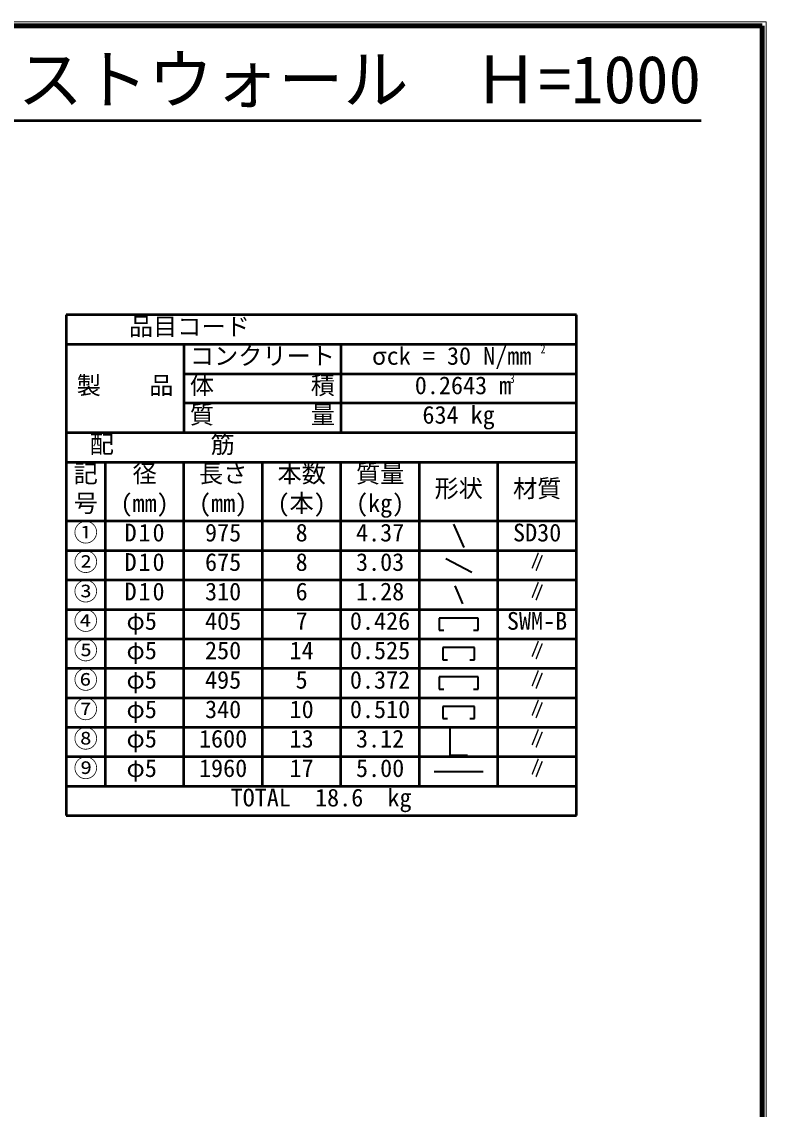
# Model space of a CAD drawing. Units: millimetres, scale not verified. Extents: x 100 to 4105, y 100 to 2870.
# Drawn here: x 3157 to 4105, y 1485 to 2870 of the extents above; entities that cross this region are included whole.
import ezdxf
from ezdxf.enums import TextEntityAlignment as Align

# ---------------------------------------------------------------- set-up
doc = ezdxf.new("R2010")
doc.units = ezdxf.units.MM
doc.header["$LTSCALE"] = 5
doc.layers.add('V-nasSTD', color=7, linetype='Continuous', lineweight=50)
doc.styles.add('ＭＳ ゴシック', font='')
doc.styles.get('ＭＳ ゴシック').set_extended_font_data('MS Gothic')

msp = doc.modelspace()

# ---------------------------------------------------------------- linework, layer by layer
at = {"layer": 'V-nasSTD', "lineweight": 100}
for p, q in [((4100, 2865), (105, 2865)), ((4100, 105), (4100, 2865))]:
    msp.add_line(p, q, dxfattribs=at)
at = {"layer": 'V-nasSTD'}
for p, q in [((2819.574, 2744.068), (4022.262, 2744.068)), ((3213.281, 2496.567), (3213.281, 1859.067)), ((3863.281, 2496.567), (3213.281, 2496.567)), ((3863.281, 1859.067), (3863.281, 2496.567)), ((3863.281, 2459.067), (3213.281, 2459.067)), ((3363.281, 2459.067), (3363.281, 2346.567)), ((3563.281, 2459.067), (3563.281, 2346.567)), ((3363.281, 2421.567), (3863.281, 2421.567)), ((3863.281, 2384.067), (3363.281, 2384.067)), ((3863.281, 2346.567), (3213.281, 2346.567)), ((3213.281, 2309.067), (3863.281, 2309.067)), ((3213.281, 2309.067), (3213.281, 2271.567)), ((3263.281, 1896.567), (3263.281, 2309.067)), ((3363.281, 1896.567), (3363.281, 2309.067)), ((3463.281, 1896.567), (3463.281, 2309.067)), ((3563.281, 1896.567), (3563.281, 2309.067)), ((3663.281, 1896.567), (3663.281, 2309.067)), ((3763.281, 1896.567), (3763.281, 2309.067)), ((3863.281, 2234.067), (3213.281, 2234.067)), ((3213.281, 2196.567), (3863.281, 2196.567)), ((3213.281, 2159.067), (3863.281, 2159.067)), ((3213.281, 2121.567), (3863.281, 2121.567)), ((3213.281, 2084.067), (3863.281, 2084.067)), ((3213.281, 2046.567), (3863.281, 2046.567)), ((3213.281, 2009.067), (3863.281, 2009.067)), ((3213.281, 1971.567), (3863.281, 1971.567)), ((3213.281, 1934.067), (3863.281, 1934.067)), ((3213.281, 1896.567), (3863.281, 1896.567)), ((3213.281, 1859.067), (3863.281, 1859.067))]:
    msp.add_line(p, q, dxfattribs=at)
at = {"layer": 'V-nasSTD', "lineweight": 35}
for p, q in [((3706.742, 2230.193), (3719.82, 2200.44)), ((3696.71, 2186.59), (3729.852, 2169.044)), ((3708.251, 2151.76), (3718.311, 2128.873)), ((3688.281, 2110.629), (3688.281, 2095.004)), ((3738.281, 2110.629), (3688.281, 2110.629)), ((3738.281, 2095.004), (3738.281, 2110.629)), ((3688.281, 2095.004), (3694.531, 2095.004)), ((3732.031, 2095.004), (3738.281, 2095.004)), ((3692.969, 2073.129), (3692.969, 2057.504)), ((3733.594, 2073.129), (3692.969, 2073.129)), ((3733.594, 2057.504), (3733.594, 2073.129)), ((3692.969, 2057.504), (3699.219, 2057.504)), ((3727.344, 2057.504), (3733.594, 2057.504)), ((3688.281, 2035.629), (3688.281, 2020.004)), ((3738.281, 2035.629), (3688.281, 2035.629)), ((3738.281, 2020.004), (3738.281, 2035.629)), ((3688.281, 2020.004), (3694.531, 2020.004)), ((3732.031, 2020.004), (3738.281, 2020.004)), ((3692.969, 1998.129), (3692.969, 1982.504)), ((3733.594, 1998.129), (3692.969, 1998.129)), ((3733.594, 1982.504), (3733.594, 1998.129)), ((3692.969, 1982.504), (3699.219, 1982.504)), ((3727.344, 1982.504), (3733.594, 1982.504)), ((3702.101, 1969.621), (3702.101, 1936.012)), ((3702.101, 1936.012), (3724.461, 1936.012)), ((3682.031, 1915.317), (3744.531, 1915.317))]:
    msp.add_line(p, q, dxfattribs=at)
at = {"layer": 'V-nasSTD', "lineweight": 13}
msp.add_lwpolyline([(100, 100), (100, 2870), (4105, 2870), (4105, 100)], close=True, dxfattribs=at)

# ---------------------------------------------------------------- texts
at = {"layer": 'V-nasSTD', "style": 'ＭＳ ゴシック'}
msp.add_text('プレキャストウォール  Ｈ=1000', height=60.81, dxfattribs=at).set_placement((3420.918, 2827.012), align=Align.TOP_CENTER)
for s, p in [('品目コード', (3293.281, 2493.217)), ('コンクリート', (3370.881, 2455.717)), ('σck = 30 N/mm', (3602.838, 2455.717)), ('製\u3000\u3000品', (3226.681, 2418.217)), ('体\u3000\u3000\u3000\u3000積', (3370.881, 2418.217)), (' 0.2643 m', (3642.002, 2418.217)), ('質\u3000\u3000\u3000\u3000量', (3370.881, 2380.717)), ('634 kg', (3667.081, 2380.717)), ('配\u3000\u3000\u3000\u3000筋', (3243.281, 2343.217)), ('記', (3222.881, 2305.717)), ('径', (3297.881, 2305.717)), ('長さ', (3382.481, 2305.717)), ('本数', (3482.481, 2305.717)), ('質量', (3582.481, 2305.717)), ('形状', (3682.481, 2286.967)), ('材質', (3782.481, 2286.967)), ('(本)', (3482.481, 2268.217)), ('号', (3222.881, 2268.217)), ('(mm)', (3282.481, 2268.217)), ('(mm)', (3382.481, 2268.217)), ('(kg)', (3582.481, 2268.217)), ('①', (3222.881, 2230.717)), ('975', (3390.181, 2230.701)), ('8', (3505.581, 2230.717)), ('4.37', (3582.481, 2230.717)), ('SD30', (3782.481, 2230.717)), ('②', (3222.881, 2193.217)), ('675', (3390.181, 2193.201)), ('8', (3505.581, 2193.217)), ('3.03', (3582.481, 2193.217)), ('③', (3222.881, 2155.717)), ('310', (3390.181, 2155.701)), ('6', (3505.581, 2155.717)), ('1.28', (3582.481, 2155.717)), ('④', (3222.881, 2118.217)), ('φ5', (3290.181, 2118.217)), ('405', (3390.181, 2118.201)), ('7', (3505.581, 2118.217)), ('0.426', (3574.705, 2118.217)), ('SWM-B', (3774.69, 2118.217)), ('⑤', (3222.881, 2080.717)), ('φ5', (3290.181, 2080.717)), ('250', (3390.181, 2080.701)), ('14', (3497.881, 2080.717)), ('0.525', (3574.705, 2080.717)), ('⑥', (3222.881, 2043.217)), ('φ5', (3290.181, 2043.217)), ('495', (3390.181, 2043.201)), ('5', (3505.581, 2043.217)), ('0.372', (3574.705, 2043.217)), ('⑦', (3222.881, 2005.717)), ('φ5', (3290.181, 2005.717)), ('340', (3390.181, 2005.701)), ('10', (3497.881, 2005.717)), ('0.510', (3574.705, 2005.717)), ('⑧', (3222.881, 1968.217)), ('φ5', (3290.181, 1968.217)), ('1600', (3382.481, 1968.217)), ('13', (3497.881, 1968.217)), ('3.12', (3582.481, 1968.217)), ('⑨', (3222.881, 1930.717)), ('φ5', (3290.181, 1930.717)), ('1960', (3382.481, 1930.717)), ('17', (3497.881, 1930.717)), ('5.00', (3582.481, 1930.717)), ('TOTAL  18.6  kg', (3422.781, 1893.217))]:
    msp.add_text(s, height=22.58, dxfattribs=at).set_placement(p, align=Align.TOP_LEFT)
at = {"layer": 'V-nasSTD', "style": 'ＭＳ ゴシック', "width": 0.8}
for s, height, p in [('2', 11.29, (3817.564, 2458.924)), ('3', 11.29, (3778.4, 2421.297)), ('∥', 22.58, (3800.961, 2193.217)), ('∥', 22.58, (3800.961, 2155.717)), ('∥', 22.58, (3800.961, 2080.717)), ('∥', 22.58, (3800.961, 2043.217)), ('∥', 22.58, (3800.961, 2005.717)), ('∥', 22.58, (3800.961, 1968.217)), ('∥', 22.58, (3800.961, 1930.717))]:
    msp.add_text(s, height=height, dxfattribs=at).set_placement(p, align=Align.TOP_LEFT)
at = {"layer": 'V-nasSTD', "char_height": 22.58, "attachment_point": 1, "style": 'ＭＳ ゴシック'}
for insert in [(3287.681, 2230.717), (3287.681, 2193.217), (3287.681, 2155.717)]:
    msp.add_mtext('\\T1.16;D10', dxfattribs=dict(at, insert=insert))

doc.saveas('drawing.dxf')
